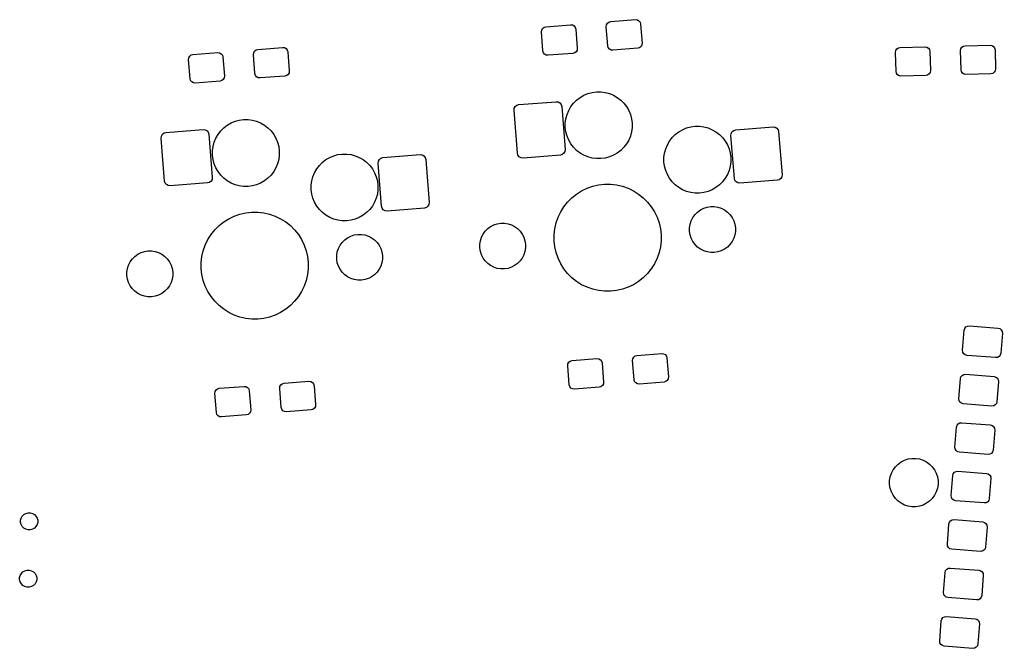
# Model space of a CAD drawing. Extents: x -173 to 103, y -39 to 59.
# Drawn here: x -173 to -121.6, y -27.1 to 5.7 of the extents above; entities that cross this region are included whole.
import ezdxf

# ---------------------------------------------------------------- set-up
doc = ezdxf.new("R2010")
doc.units = 0
doc.layers.add('BLACK', color=7, linetype='CONTINUOUS')

msp = doc.modelspace()

# ---------------------------------------------------------------- linework, layer by layer
at = {"layer": 'BLACK', "linetype": 'CONTINUOUS'}
for p, q in [((-142.11241, 5.609417), (-140.816417, 5.711413)), ((-140.816417, 5.711413), (-140.719548, 5.699948)), ((-140.719548, 5.699948), (-140.63444, 5.652286)), ((-140.63444, 5.652286), (-140.574051, 5.575682)), ((-145.731542, 5.073812), (-145.720077, 5.170682)), ((-145.720077, 5.170682), (-145.672415, 5.25579)), ((-145.672415, 5.25579), (-145.595811, 5.316179)), ((-145.595811, 5.316179), (-145.501928, 5.342657)), ((-145.501928, 5.342657), (-144.205935, 5.444653)), ((-144.205935, 5.444653), (-144.109066, 5.433188)), ((-144.109066, 5.433188), (-144.023958, 5.385526)), ((-144.023958, 5.385526), (-143.963569, 5.308922)), ((-143.963569, 5.308922), (-143.937091, 5.215039)), ((-143.937091, 5.215039), (-143.858632, 4.218122)), ((-142.342024, 5.340572), (-142.330559, 5.437442)), ((-142.263565, 4.343655), (-142.342024, 5.340572)), ((-142.330559, 5.437442), (-142.282897, 5.52255)), ((-142.282897, 5.52255), (-142.206293, 5.582939)), ((-142.206293, 5.582939), (-142.11241, 5.609417)), ((-140.574051, 5.575682), (-140.547573, 5.481799)), ((-140.547573, 5.481799), (-140.469114, 4.484882)), ((-145.653083, 4.076895), (-145.731542, 5.073812)), ((-160.725861, 4.071058), (-160.649257, 4.131447)), ((-160.649257, 4.131447), (-160.555374, 4.157925)), ((-160.555374, 4.157925), (-159.259381, 4.259921)), ((-159.259381, 4.259921), (-159.162512, 4.248456)), ((-159.162512, 4.248456), (-159.077404, 4.200794)), ((-159.077404, 4.200794), (-159.017015, 4.12419)), ((-159.017015, 4.12419), (-158.990537, 4.030307)), ((-143.870097, 4.121252), (-143.917759, 4.036144)), ((-143.858632, 4.218122), (-143.870097, 4.121252)), ((-142.237087, 4.249772), (-142.263565, 4.343655)), ((-142.176698, 4.173168), (-142.237087, 4.249772)), ((-142.09159, 4.125506), (-142.176698, 4.173168)), ((-141.994721, 4.114041), (-142.09159, 4.125506)), ((-140.698728, 4.216037), (-141.994721, 4.114041)), ((-140.604845, 4.242515), (-140.698728, 4.216037)), ((-140.528241, 4.302904), (-140.604845, 4.242515)), ((-140.480579, 4.388012), (-140.528241, 4.302904)), ((-140.469114, 4.484882), (-140.480579, 4.388012)), ((-127.207887, 4.099548), (-127.155836, 4.182045)), ((-127.155836, 4.182045), (-127.076176, 4.238342)), ((-127.076176, 4.238342), (-126.981036, 4.25987)), ((-126.981036, 4.25987), (-125.681481, 4.2939)), ((-125.681481, 4.2939), (-125.585345, 4.277381)), ((-125.585345, 4.277381), (-125.502848, 4.22533)), ((-125.502848, 4.22533), (-125.446551, 4.14567)), ((-125.446551, 4.14567), (-125.425023, 4.05053)), ((-123.825572, 4.092413), (-123.809053, 4.18855)), ((-123.809053, 4.18855), (-123.757002, 4.271047)), ((-123.757002, 4.271047), (-123.677342, 4.327344)), ((-123.677342, 4.327344), (-123.582202, 4.348872)), ((-123.582202, 4.348872), (-122.282647, 4.382902)), ((-122.282647, 4.382902), (-122.186511, 4.366383)), ((-122.186511, 4.366383), (-122.104014, 4.314332)), ((-122.104014, 4.314332), (-122.047717, 4.234672)), ((-122.047717, 4.234672), (-122.026189, 4.139532)), ((-122.026189, 4.139532), (-122.000012, 3.139875)), ((-164.174506, 3.62232), (-164.163041, 3.71919)), ((-164.096047, 2.625403), (-164.174506, 3.62232)), ((-164.163041, 3.71919), (-164.115379, 3.804298)), ((-164.115379, 3.804298), (-164.038775, 3.864687)), ((-164.038775, 3.864687), (-163.944892, 3.891165)), ((-163.944892, 3.891165), (-162.648899, 3.993161)), ((-162.648899, 3.993161), (-162.55203, 3.981696)), ((-162.55203, 3.981696), (-162.466922, 3.934034)), ((-162.466922, 3.934034), (-162.406533, 3.85743)), ((-162.406533, 3.85743), (-162.380055, 3.763547)), ((-162.380055, 3.763547), (-162.301596, 2.76663)), ((-160.784988, 3.88908), (-160.773523, 3.98595)), ((-160.706529, 2.892163), (-160.784988, 3.88908)), ((-160.773523, 3.98595), (-160.725861, 4.071058)), ((-158.990537, 4.030307), (-158.912078, 3.03339)), ((-145.626605, 3.983012), (-145.653083, 4.076895)), ((-145.566216, 3.906408), (-145.626605, 3.983012)), ((-145.481108, 3.858746), (-145.566216, 3.906408)), ((-145.384239, 3.847281), (-145.481108, 3.858746)), ((-144.088246, 3.949277), (-145.384239, 3.847281)), ((-143.994363, 3.975755), (-144.088246, 3.949277)), ((-143.917759, 4.036144), (-143.994363, 3.975755)), ((-127.224406, 4.003411), (-127.207887, 4.099548)), ((-127.198229, 3.003754), (-127.224406, 4.003411)), ((-125.425023, 4.05053), (-125.398846, 3.050873)), ((-123.799395, 3.092756), (-123.825572, 4.092413)), ((-123.777867, 2.997616), (-123.799395, 3.092756)), ((-122.000012, 3.139875), (-122.016531, 3.043738)), ((-164.069569, 2.53152), (-164.096047, 2.625403)), ((-162.360723, 2.584652), (-162.437327, 2.524263)), ((-162.313061, 2.66976), (-162.360723, 2.584652)), ((-162.301596, 2.76663), (-162.313061, 2.66976)), ((-160.680051, 2.79828), (-160.706529, 2.892163)), ((-160.619662, 2.721676), (-160.680051, 2.79828)), ((-160.534554, 2.674014), (-160.619662, 2.721676)), ((-160.437685, 2.662549), (-160.534554, 2.674014)), ((-159.141692, 2.764545), (-160.437685, 2.662549)), ((-159.047809, 2.791023), (-159.141692, 2.764545)), ((-158.971205, 2.851412), (-159.047809, 2.791023)), ((-158.923543, 2.93652), (-158.971205, 2.851412)), ((-158.912078, 3.03339), (-158.923543, 2.93652)), ((-127.176701, 2.908614), (-127.198229, 3.003754)), ((-127.120404, 2.828954), (-127.176701, 2.908614)), ((-127.037907, 2.776903), (-127.120404, 2.828954)), ((-126.941771, 2.760384), (-127.037907, 2.776903)), ((-125.642216, 2.794414), (-126.941771, 2.760384)), ((-125.547076, 2.815942), (-125.642216, 2.794414)), ((-125.467416, 2.872239), (-125.547076, 2.815942)), ((-125.415365, 2.954736), (-125.467416, 2.872239)), ((-125.398846, 3.050873), (-125.415365, 2.954736)), ((-123.72157, 2.917956), (-123.777867, 2.997616)), ((-123.639073, 2.865905), (-123.72157, 2.917956)), ((-123.542937, 2.849386), (-123.639073, 2.865905)), ((-122.243382, 2.883416), (-123.542937, 2.849386)), ((-122.148242, 2.904944), (-122.243382, 2.883416)), ((-122.068582, 2.961241), (-122.148242, 2.904944)), ((-122.016531, 3.043738), (-122.068582, 2.961241)), ((-164.00918, 2.454916), (-164.069569, 2.53152)), ((-163.924072, 2.407254), (-164.00918, 2.454916)), ((-163.827203, 2.395789), (-163.924072, 2.407254)), ((-162.53121, 2.497785), (-163.827203, 2.395789)), ((-162.437327, 2.524263), (-162.53121, 2.497785)), ((-143.893271, 1.509248), (-143.711664, 1.6486)), ((-143.711664, 1.6486), (-143.513421, 1.763055)), ((-143.513421, 1.763055), (-143.301935, 1.850656)), ((-143.301935, 1.850656), (-143.080824, 1.909902)), ((-143.080824, 1.909902), (-142.853871, 1.939781)), ((-142.853871, 1.939781), (-142.624961, 1.939781)), ((-142.624961, 1.939781), (-142.398008, 1.909902)), ((-142.398008, 1.909902), (-142.176897, 1.850656)), ((-142.176897, 1.850656), (-141.965411, 1.763055)), ((-141.965411, 1.763055), (-141.767168, 1.6486)), ((-141.767168, 1.6486), (-141.585561, 1.509248)), ((-147.164528, 0.977014), (-147.152066, 1.082306)), ((-147.152066, 1.082306), (-147.100258, 1.174814)), ((-147.100258, 1.174814), (-147.016994, 1.240456)), ((-147.016994, 1.240456), (-146.914946, 1.269235)), ((-146.914946, 1.269235), (-144.964456, 1.422743)), ((-144.964456, 1.422743), (-144.859164, 1.41028)), ((-144.859164, 1.41028), (-144.766656, 1.358473)), ((-144.766656, 1.358473), (-144.701015, 1.275208)), ((-144.701015, 1.275208), (-144.672236, 1.173161)), ((-144.672236, 1.173161), (-144.49519, -1.076404)), ((-144.308943, 0.967533), (-144.194488, 1.165776)), ((-144.194488, 1.165776), (-144.055136, 1.347383)), ((-144.055136, 1.347383), (-143.893271, 1.509248)), ((-141.585561, 1.509248), (-141.423696, 1.347383)), ((-141.423696, 1.347383), (-141.284344, 1.165776)), ((-141.284344, 1.165776), (-141.169889, 0.967533)), ((-146.987482, -1.272551), (-147.164528, 0.977014)), ((-144.485669, 0.307983), (-144.45579, 0.534936)), ((-144.45579, 0.534936), (-144.396544, 0.756047)), ((-144.396544, 0.756047), (-144.308943, 0.967533)), ((-141.169889, 0.967533), (-141.082288, 0.756047)), ((-141.082288, 0.756047), (-141.023042, 0.534936)), ((-141.023042, 0.534936), (-140.993163, 0.307983)), ((-162.498106, -0.104111), (-162.336241, 0.057754)), ((-162.336241, 0.057754), (-162.154634, 0.197106)), ((-162.154634, 0.197106), (-161.956391, 0.311561)), ((-161.956391, 0.311561), (-161.744905, 0.399162)), ((-161.744905, 0.399162), (-161.523794, 0.458408)), ((-161.523794, 0.458408), (-161.296841, 0.488287)), ((-161.296841, 0.488287), (-161.067931, 0.488287)), ((-161.067931, 0.488287), (-160.840978, 0.458408)), ((-160.840978, 0.458408), (-160.619867, 0.399162)), ((-160.619867, 0.399162), (-160.408381, 0.311561)), ((-160.408381, 0.311561), (-160.210138, 0.197106)), ((-160.210138, 0.197106), (-160.028531, 0.057754)), ((-160.028531, 0.057754), (-159.866666, -0.104111)), ((-144.485669, 0.079073), (-144.485669, 0.307983)), ((-144.45579, -0.14788), (-144.485669, 0.079073)), ((-140.993163, 0.079073), (-141.023042, -0.14788)), ((-140.993163, 0.307983), (-140.993163, 0.079073)), ((-138.356224, -0.037867), (-138.144738, 0.049734)), ((-138.144738, 0.049734), (-137.923627, 0.10898)), ((-137.923627, 0.10898), (-137.696674, 0.138859)), ((-137.696674, 0.138859), (-137.467764, 0.138859)), ((-137.467764, 0.138859), (-137.240811, 0.10898)), ((-137.240811, 0.10898), (-137.0197, 0.049734)), ((-137.0197, 0.049734), (-136.808214, -0.037867)), ((-135.576862, -0.045241), (-133.626372, 0.108267)), ((-133.626372, 0.108267), (-133.52108, 0.095804)), ((-133.52108, 0.095804), (-133.428572, 0.043997)), ((-133.428572, 0.043997), (-133.362931, -0.039268)), ((-165.607498, -0.47448), (-165.595036, -0.369188)), ((-165.430452, -2.724045), (-165.607498, -0.47448)), ((-165.595036, -0.369188), (-165.543228, -0.27668)), ((-165.543228, -0.27668), (-165.459964, -0.211038)), ((-165.459964, -0.211038), (-165.357916, -0.182259)), ((-165.357916, -0.182259), (-163.407426, -0.028751)), ((-163.407426, -0.028751), (-163.302134, -0.041214)), ((-163.302134, -0.041214), (-163.209626, -0.093021)), ((-163.209626, -0.093021), (-163.143985, -0.176286)), ((-163.143985, -0.176286), (-163.115206, -0.278333)), ((-163.115206, -0.278333), (-162.93816, -2.527898)), ((-162.839514, -0.695447), (-162.751913, -0.483961)), ((-162.751913, -0.483961), (-162.637458, -0.285718)), ((-162.637458, -0.285718), (-162.498106, -0.104111)), ((-159.866666, -0.104111), (-159.727314, -0.285718)), ((-159.727314, -0.285718), (-159.612859, -0.483961)), ((-159.612859, -0.483961), (-159.525258, -0.695447)), ((-144.396544, -0.368991), (-144.45579, -0.14788)), ((-144.308943, -0.580477), (-144.396544, -0.368991)), ((-141.082288, -0.368991), (-141.169889, -0.580477)), ((-141.023042, -0.14788), (-141.082288, -0.368991)), ((-139.037291, -0.635146), (-138.897939, -0.453539)), ((-138.897939, -0.453539), (-138.736074, -0.291674)), ((-138.736074, -0.291674), (-138.554467, -0.152322)), ((-138.554467, -0.152322), (-138.356224, -0.037867)), ((-136.808214, -0.037867), (-136.609971, -0.152322)), ((-136.609971, -0.152322), (-136.428364, -0.291674)), ((-136.428364, -0.291674), (-136.266499, -0.453539)), ((-136.266499, -0.453539), (-136.127147, -0.635146)), ((-135.826444, -0.337462), (-135.813982, -0.23217)), ((-135.649398, -2.587027), (-135.826444, -0.337462)), ((-135.813982, -0.23217), (-135.762174, -0.139662)), ((-135.762174, -0.139662), (-135.67891, -0.07402)), ((-135.67891, -0.07402), (-135.576862, -0.045241)), ((-133.362931, -0.039268), (-133.334152, -0.141315)), ((-133.334152, -0.141315), (-133.157106, -2.39088)), ((-162.928639, -1.143511), (-162.89876, -0.916558)), ((-162.89876, -0.916558), (-162.839514, -0.695447)), ((-159.525258, -0.695447), (-159.466012, -0.916558)), ((-159.466012, -0.916558), (-159.436133, -1.143511)), ((-144.194488, -0.77872), (-144.308943, -0.580477)), ((-144.055136, -0.960327), (-144.194488, -0.77872)), ((-143.893271, -1.122192), (-144.055136, -0.960327)), ((-141.423696, -0.960327), (-141.585561, -1.122192)), ((-141.284344, -0.77872), (-141.423696, -0.960327)), ((-141.169889, -0.580477), (-141.284344, -0.77872)), ((-139.239347, -1.044875), (-139.151746, -0.833389)), ((-139.151746, -0.833389), (-139.037291, -0.635146)), ((-136.127147, -0.635146), (-136.012692, -0.833389)), ((-136.012692, -0.833389), (-135.925091, -1.044875)), ((-162.928639, -1.372421), (-162.928639, -1.143511)), ((-162.89876, -1.599374), (-162.928639, -1.372421)), ((-159.436133, -1.372421), (-159.466012, -1.599374)), ((-159.436133, -1.143511), (-159.436133, -1.372421)), ((-156.997437, -1.603816), (-156.799194, -1.489361)), ((-156.799194, -1.489361), (-156.587708, -1.40176)), ((-156.587708, -1.40176), (-156.366597, -1.342514)), ((-156.366597, -1.342514), (-156.139644, -1.312635)), ((-156.139644, -1.312635), (-155.910734, -1.312635)), ((-155.910734, -1.312635), (-155.683781, -1.342514)), ((-155.683781, -1.342514), (-155.46267, -1.40176)), ((-155.46267, -1.40176), (-155.251184, -1.489361)), ((-155.251184, -1.489361), (-155.052941, -1.603816)), ((-154.205144, -1.591156), (-154.12188, -1.525514)), ((-154.12188, -1.525514), (-154.019832, -1.496735)), ((-154.019832, -1.496735), (-152.069342, -1.343227)), ((-152.069342, -1.343227), (-151.96405, -1.35569)), ((-151.96405, -1.35569), (-151.871542, -1.407497)), ((-151.871542, -1.407497), (-151.805901, -1.490762)), ((-151.805901, -1.490762), (-151.777122, -1.592809)), ((-146.958703, -1.374598), (-146.987482, -1.272551)), ((-146.893062, -1.457863), (-146.958703, -1.374598)), ((-146.800554, -1.50967), (-146.893062, -1.457863)), ((-146.695262, -1.522133), (-146.800554, -1.50967)), ((-144.744772, -1.368625), (-146.695262, -1.522133)), ((-144.642724, -1.339846), (-144.744772, -1.368625)), ((-144.55946, -1.274204), (-144.642724, -1.339846)), ((-144.507652, -1.181696), (-144.55946, -1.274204)), ((-144.49519, -1.076404), (-144.507652, -1.181696)), ((-143.711664, -1.261544), (-143.893271, -1.122192)), ((-143.513421, -1.375999), (-143.711664, -1.261544)), ((-143.301935, -1.4636), (-143.513421, -1.375999)), ((-143.080824, -1.522846), (-143.301935, -1.4636)), ((-142.853871, -1.552725), (-143.080824, -1.522846)), ((-142.398008, -1.522846), (-142.624961, -1.552725)), ((-142.176897, -1.4636), (-142.398008, -1.522846)), ((-141.965411, -1.375999), (-142.176897, -1.4636)), ((-141.767168, -1.261544), (-141.965411, -1.375999)), ((-141.585561, -1.122192), (-141.767168, -1.261544)), ((-139.328472, -1.492939), (-139.298593, -1.265986)), ((-139.328472, -1.721849), (-139.328472, -1.492939)), ((-139.298593, -1.265986), (-139.239347, -1.044875)), ((-135.925091, -1.044875), (-135.865845, -1.265986)), ((-135.865845, -1.265986), (-135.835966, -1.492939)), ((-135.835966, -1.492939), (-135.835966, -1.721849)), ((-162.839514, -1.820485), (-162.89876, -1.599374)), ((-162.751913, -2.031971), (-162.839514, -1.820485)), ((-162.637458, -2.230214), (-162.751913, -2.031971)), ((-159.612859, -2.031971), (-159.727314, -2.230214)), ((-159.525258, -1.820485), (-159.612859, -2.031971)), ((-159.466012, -1.599374), (-159.525258, -1.820485)), ((-157.480261, -2.08664), (-157.340909, -1.905033)), ((-157.340909, -1.905033), (-157.179044, -1.743168)), ((-157.179044, -1.743168), (-156.997437, -1.603816)), ((-155.052941, -1.603816), (-154.871334, -1.743168)), ((-154.871334, -1.743168), (-154.709469, -1.905033)), ((-154.709469, -1.905033), (-154.570117, -2.08664)), ((-154.269414, -1.788956), (-154.256952, -1.683664)), ((-154.092368, -4.038521), (-154.269414, -1.788956)), ((-154.256952, -1.683664), (-154.205144, -1.591156)), ((-151.777122, -1.592809), (-151.600076, -3.842374)), ((-142.624961, -1.552725), (-142.853871, -1.552725)), ((-139.298593, -1.948802), (-139.328472, -1.721849)), ((-139.239347, -2.169913), (-139.298593, -1.948802)), ((-135.865845, -1.948802), (-135.925091, -2.169913)), ((-135.835966, -1.721849), (-135.865845, -1.948802)), ((-162.93816, -2.527898), (-162.950622, -2.63319)), ((-162.498106, -2.411821), (-162.637458, -2.230214)), ((-162.336241, -2.573686), (-162.498106, -2.411821)), ((-159.866666, -2.411821), (-160.028531, -2.573686)), ((-159.727314, -2.230214), (-159.866666, -2.411821)), ((-157.741563, -2.71748), (-157.682317, -2.496369)), ((-157.682317, -2.496369), (-157.594716, -2.284883)), ((-157.594716, -2.284883), (-157.480261, -2.08664)), ((-154.570117, -2.08664), (-154.455662, -2.284883)), ((-154.455662, -2.284883), (-154.368061, -2.496369)), ((-154.368061, -2.496369), (-154.308815, -2.71748)), ((-139.151746, -2.381399), (-139.239347, -2.169913)), ((-139.037291, -2.579642), (-139.151746, -2.381399)), ((-136.012692, -2.381399), (-136.127147, -2.579642)), ((-135.925091, -2.169913), (-136.012692, -2.381399)), ((-133.169568, -2.496172), (-133.221376, -2.58868)), ((-133.157106, -2.39088), (-133.169568, -2.496172)), ((-165.401673, -2.826092), (-165.430452, -2.724045)), ((-165.336032, -2.909357), (-165.401673, -2.826092)), ((-165.243524, -2.961164), (-165.336032, -2.909357)), ((-165.138232, -2.973627), (-165.243524, -2.961164)), ((-163.187742, -2.820119), (-165.138232, -2.973627)), ((-163.085694, -2.79134), (-163.187742, -2.820119)), ((-163.00243, -2.725698), (-163.085694, -2.79134)), ((-162.950622, -2.63319), (-163.00243, -2.725698)), ((-162.154634, -2.713038), (-162.336241, -2.573686)), ((-161.956391, -2.827493), (-162.154634, -2.713038)), ((-161.744905, -2.915094), (-161.956391, -2.827493)), ((-161.523794, -2.97434), (-161.744905, -2.915094)), ((-161.296841, -3.004219), (-161.523794, -2.97434)), ((-161.067931, -3.004219), (-161.296841, -3.004219)), ((-160.840978, -2.97434), (-161.067931, -3.004219)), ((-160.619867, -2.915094), (-160.840978, -2.97434)), ((-160.408381, -2.827493), (-160.619867, -2.915094)), ((-160.210138, -2.713038), (-160.408381, -2.827493)), ((-160.028531, -2.573686), (-160.210138, -2.713038)), ((-157.771442, -2.944433), (-157.741563, -2.71748)), ((-157.771442, -3.173343), (-157.771442, -2.944433)), ((-154.308815, -2.71748), (-154.278936, -2.944433)), ((-154.278936, -2.944433), (-154.278936, -3.173343)), ((-143.348021, -3.101421), (-143.051646, -2.997715)), ((-143.051646, -2.997715), (-142.745524, -2.927845)), ((-142.745524, -2.927845), (-142.433504, -2.892689)), ((-142.433504, -2.892689), (-142.11951, -2.892689)), ((-142.11951, -2.892689), (-141.80749, -2.927845)), ((-141.80749, -2.927845), (-141.501368, -2.997715)), ((-141.501368, -2.997715), (-141.204993, -3.101421)), ((-138.897939, -2.761249), (-139.037291, -2.579642)), ((-138.736074, -2.923114), (-138.897939, -2.761249)), ((-138.554467, -3.062466), (-138.736074, -2.923114)), ((-138.356224, -3.176921), (-138.554467, -3.062466)), ((-136.609971, -3.062466), (-136.808214, -3.176921)), ((-136.428364, -2.923114), (-136.609971, -3.062466)), ((-136.266499, -2.761249), (-136.428364, -2.923114)), ((-136.127147, -2.579642), (-136.266499, -2.761249)), ((-135.620619, -2.689074), (-135.649398, -2.587027)), ((-135.554978, -2.772339), (-135.620619, -2.689074)), ((-135.46247, -2.824146), (-135.554978, -2.772339)), ((-135.357178, -2.836609), (-135.46247, -2.824146)), ((-133.406688, -2.683101), (-135.357178, -2.836609)), ((-133.30464, -2.654322), (-133.406688, -2.683101)), ((-133.221376, -2.58868), (-133.30464, -2.654322)), ((-157.741563, -3.400296), (-157.771442, -3.173343)), ((-157.682317, -3.621407), (-157.741563, -3.400296)), ((-154.308815, -3.400296), (-154.368061, -3.621407)), ((-154.278936, -3.173343), (-154.308815, -3.400296)), ((-144.142277, -3.600486), (-143.896787, -3.404714)), ((-143.896787, -3.404714), (-143.63092, -3.237658)), ((-143.63092, -3.237658), (-143.348021, -3.101421)), ((-141.204993, -3.101421), (-140.922094, -3.237658)), ((-140.922094, -3.237658), (-140.656227, -3.404714)), ((-140.656227, -3.404714), (-140.410737, -3.600486)), ((-138.144738, -3.264522), (-138.356224, -3.176921)), ((-137.923627, -3.323768), (-138.144738, -3.264522)), ((-137.696674, -3.353647), (-137.923627, -3.323768)), ((-137.467764, -3.353647), (-137.696674, -3.353647)), ((-137.240811, -3.323768), (-137.467764, -3.353647)), ((-137.0197, -3.264522), (-137.240811, -3.323768)), ((-136.808214, -3.176921), (-137.0197, -3.264522)), ((-157.594716, -3.832893), (-157.682317, -3.621407)), ((-157.480261, -4.031136), (-157.594716, -3.832893)), ((-157.340909, -4.212743), (-157.480261, -4.031136)), ((-154.570117, -4.031136), (-154.709469, -4.212743)), ((-154.455662, -3.832893), (-154.570117, -4.031136)), ((-154.368061, -3.621407), (-154.455662, -3.832893)), ((-154.063589, -4.140568), (-154.092368, -4.038521)), ((-151.74761, -4.105816), (-151.849658, -4.134595)), ((-151.664346, -4.040174), (-151.74761, -4.105816)), ((-151.612538, -3.947666), (-151.664346, -4.040174)), ((-151.600076, -3.842374), (-151.612538, -3.947666)), ((-144.727133, -4.333871), (-144.560077, -4.068004)), ((-144.560077, -4.068004), (-144.364305, -3.822514)), ((-144.364305, -3.822514), (-144.142277, -3.600486)), ((-140.410737, -3.600486), (-140.188709, -3.822514)), ((-140.188709, -3.822514), (-139.992937, -4.068004)), ((-139.992937, -4.068004), (-139.825881, -4.333871)), ((-137.252682, -4.148104), (-137.073596, -4.089915)), ((-137.073596, -4.089915), (-136.887613, -4.060458)), ((-136.887613, -4.060458), (-136.699311, -4.060458)), ((-136.699311, -4.060458), (-136.513328, -4.089915)), ((-136.513328, -4.089915), (-136.334242, -4.148104)), ((-162.07389, -4.689152), (-161.790991, -4.552915)), ((-161.790991, -4.552915), (-161.494616, -4.449209)), ((-161.494616, -4.449209), (-161.188494, -4.379339)), ((-161.188494, -4.379339), (-160.876474, -4.344183)), ((-160.876474, -4.344183), (-160.56248, -4.344183)), ((-160.56248, -4.344183), (-160.25046, -4.379339)), ((-160.25046, -4.379339), (-159.944338, -4.449209)), ((-159.944338, -4.449209), (-159.647963, -4.552915)), ((-159.647963, -4.552915), (-159.365064, -4.689152)), ((-157.179044, -4.374608), (-157.340909, -4.212743)), ((-156.997437, -4.51396), (-157.179044, -4.374608)), ((-156.799194, -4.628415), (-156.997437, -4.51396)), ((-155.052941, -4.51396), (-155.251184, -4.628415)), ((-154.871334, -4.374608), (-155.052941, -4.51396)), ((-154.709469, -4.212743), (-154.871334, -4.374608)), ((-153.997948, -4.223833), (-154.063589, -4.140568)), ((-153.90544, -4.27564), (-153.997948, -4.223833)), ((-153.800148, -4.288103), (-153.90544, -4.27564)), ((-151.849658, -4.134595), (-153.800148, -4.288103)), ((-144.967076, -4.913145), (-144.86337, -4.61677)), ((-144.86337, -4.61677), (-144.727133, -4.333871)), ((-139.825881, -4.333871), (-139.689644, -4.61677)), ((-139.689644, -4.61677), (-139.585938, -4.913145)), ((-137.81663, -4.629761), (-137.705949, -4.477421)), ((-137.705949, -4.477421), (-137.5728, -4.344272)), ((-137.5728, -4.344272), (-137.42046, -4.233591)), ((-137.42046, -4.233591), (-137.252682, -4.148104)), ((-136.334242, -4.148104), (-136.166464, -4.233591)), ((-136.166464, -4.233591), (-136.014124, -4.344272)), ((-136.014124, -4.344272), (-135.880975, -4.477421)), ((-135.880975, -4.477421), (-135.770294, -4.629761)), ((-162.807275, -5.274008), (-162.585247, -5.05198)), ((-162.585247, -5.05198), (-162.339757, -4.856208)), ((-162.339757, -4.856208), (-162.07389, -4.689152)), ((-159.365064, -4.689152), (-159.099197, -4.856208)), ((-159.099197, -4.856208), (-158.853707, -5.05198)), ((-158.853707, -5.05198), (-158.631679, -5.274008)), ((-156.587708, -4.716016), (-156.799194, -4.628415)), ((-156.366597, -4.775262), (-156.587708, -4.716016)), ((-156.139644, -4.805141), (-156.366597, -4.775262)), ((-155.910734, -4.805141), (-156.139644, -4.805141)), ((-155.683781, -4.775262), (-155.910734, -4.805141)), ((-155.46267, -4.716016), (-155.683781, -4.775262)), ((-155.251184, -4.628415), (-155.46267, -4.716016)), ((-148.53889, -5.207322), (-148.38655, -5.096641)), ((-148.38655, -5.096641), (-148.218772, -5.011154)), ((-148.218772, -5.011154), (-148.039686, -4.952965)), ((-148.039686, -4.952965), (-147.853703, -4.923508)), ((-147.853703, -4.923508), (-147.665401, -4.923508)), ((-147.665401, -4.923508), (-147.479418, -4.952965)), ((-147.479418, -4.952965), (-147.300332, -5.011154)), ((-147.300332, -5.011154), (-147.132554, -5.096641)), ((-147.132554, -5.096641), (-146.980214, -5.207322)), ((-145.036946, -5.219267), (-144.967076, -4.913145)), ((-139.585938, -4.913145), (-139.516068, -5.219267)), ((-137.989763, -5.162608), (-137.960306, -4.976625)), ((-137.960306, -4.976625), (-137.902117, -4.797539)), ((-137.902117, -4.797539), (-137.81663, -4.629761)), ((-135.770294, -4.629761), (-135.684807, -4.797539)), ((-135.684807, -4.797539), (-135.626618, -4.976625)), ((-135.626618, -4.976625), (-135.597161, -5.162608)), ((-163.170103, -5.785365), (-163.003047, -5.519498)), ((-163.003047, -5.519498), (-162.807275, -5.274008)), ((-158.631679, -5.274008), (-158.435907, -5.519498)), ((-158.435907, -5.519498), (-158.268851, -5.785365)), ((-155.86343, -5.685085), (-155.695652, -5.599598)), ((-155.695652, -5.599598), (-155.516566, -5.541409)), ((-155.516566, -5.541409), (-155.330583, -5.511952)), ((-155.330583, -5.511952), (-155.142281, -5.511952)), ((-155.142281, -5.511952), (-154.956298, -5.541409)), ((-154.956298, -5.541409), (-154.777212, -5.599598)), ((-154.777212, -5.599598), (-154.609434, -5.685085)), ((-148.868207, -5.660589), (-148.78272, -5.492811)), ((-148.78272, -5.492811), (-148.672039, -5.340471)), ((-148.672039, -5.340471), (-148.53889, -5.207322)), ((-146.980214, -5.207322), (-146.847065, -5.340471)), ((-146.847065, -5.340471), (-146.736384, -5.492811)), ((-146.736384, -5.492811), (-146.650897, -5.660589)), ((-145.072102, -5.531287), (-145.036946, -5.219267)), ((-145.072102, -5.845281), (-145.072102, -5.531287)), ((-139.516068, -5.219267), (-139.480912, -5.531287)), ((-139.480912, -5.531287), (-139.480912, -5.845281)), ((-137.989763, -5.35091), (-137.989763, -5.162608)), ((-137.960306, -5.536893), (-137.989763, -5.35091)), ((-137.902117, -5.715979), (-137.960306, -5.536893)), ((-135.626618, -5.536893), (-135.684807, -5.715979)), ((-135.597161, -5.35091), (-135.626618, -5.536893)), ((-135.597161, -5.162608), (-135.597161, -5.35091)), ((-163.410046, -6.364639), (-163.30634, -6.068264)), ((-163.30634, -6.068264), (-163.170103, -5.785365)), ((-158.268851, -5.785365), (-158.132614, -6.068264)), ((-158.132614, -6.068264), (-158.028908, -6.364639)), ((-156.345087, -6.249033), (-156.2596, -6.081255)), ((-156.2596, -6.081255), (-156.148919, -5.928915)), ((-156.148919, -5.928915), (-156.01577, -5.795766)), ((-156.01577, -5.795766), (-155.86343, -5.685085)), ((-154.609434, -5.685085), (-154.457094, -5.795766)), ((-154.457094, -5.795766), (-154.323945, -5.928915)), ((-154.323945, -5.928915), (-154.213264, -6.081255)), ((-154.213264, -6.081255), (-154.127777, -6.249033)), ((-148.955853, -6.025658), (-148.926396, -5.839675)), ((-148.955853, -6.21396), (-148.955853, -6.025658)), ((-148.926396, -5.839675), (-148.868207, -5.660589)), ((-146.650897, -5.660589), (-146.592708, -5.839675)), ((-146.592708, -5.839675), (-146.563251, -6.025658)), ((-146.563251, -6.025658), (-146.563251, -6.21396)), ((-145.036946, -6.157301), (-145.072102, -5.845281)), ((-144.967076, -6.463423), (-145.036946, -6.157301)), ((-139.516068, -6.157301), (-139.585938, -6.463423)), ((-139.480912, -5.845281), (-139.516068, -6.157301)), ((-137.81663, -5.883757), (-137.902117, -5.715979)), ((-137.705949, -6.036097), (-137.81663, -5.883757)), ((-137.5728, -6.169246), (-137.705949, -6.036097)), ((-135.880975, -6.036097), (-136.014124, -6.169246)), ((-135.770294, -5.883757), (-135.880975, -6.036097)), ((-135.684807, -5.715979), (-135.770294, -5.883757)), ((-167.115009, -6.791965), (-166.98186, -6.658816)), ((-166.98186, -6.658816), (-166.82952, -6.548135)), ((-166.82952, -6.548135), (-166.661742, -6.462648)), ((-166.661742, -6.462648), (-166.482656, -6.404459)), ((-166.482656, -6.404459), (-166.296673, -6.375002)), ((-166.296673, -6.375002), (-166.108371, -6.375002)), ((-166.108371, -6.375002), (-165.922388, -6.404459)), ((-165.922388, -6.404459), (-165.743302, -6.462648)), ((-165.743302, -6.462648), (-165.575524, -6.548135)), ((-165.575524, -6.548135), (-165.423184, -6.658816)), ((-165.423184, -6.658816), (-165.290035, -6.791965)), ((-163.515072, -6.982781), (-163.479916, -6.670761)), ((-163.479916, -6.670761), (-163.410046, -6.364639)), ((-158.028908, -6.364639), (-157.959038, -6.670761)), ((-157.959038, -6.670761), (-157.923882, -6.982781)), ((-156.432733, -6.614102), (-156.403276, -6.428119)), ((-156.432733, -6.802404), (-156.432733, -6.614102)), ((-156.403276, -6.428119), (-156.345087, -6.249033)), ((-154.127777, -6.249033), (-154.069588, -6.428119)), ((-154.069588, -6.428119), (-154.040131, -6.614102)), ((-154.040131, -6.614102), (-154.040131, -6.802404)), ((-148.926396, -6.399943), (-148.955853, -6.21396)), ((-148.868207, -6.579029), (-148.926396, -6.399943)), ((-148.78272, -6.746807), (-148.868207, -6.579029)), ((-146.650897, -6.579029), (-146.736384, -6.746807)), ((-146.592708, -6.399943), (-146.650897, -6.579029)), ((-146.563251, -6.21396), (-146.592708, -6.399943)), ((-144.86337, -6.759798), (-144.967076, -6.463423)), ((-139.585938, -6.463423), (-139.689644, -6.759798)), ((-137.42046, -6.279927), (-137.5728, -6.169246)), ((-137.252682, -6.365414), (-137.42046, -6.279927)), ((-137.073596, -6.423603), (-137.252682, -6.365414)), ((-136.887613, -6.45306), (-137.073596, -6.423603)), ((-136.699311, -6.45306), (-136.887613, -6.45306)), ((-136.513328, -6.423603), (-136.699311, -6.45306)), ((-136.334242, -6.365414), (-136.513328, -6.423603)), ((-136.166464, -6.279927), (-136.334242, -6.365414)), ((-136.014124, -6.169246), (-136.166464, -6.279927)), ((-167.369366, -7.291169), (-167.311177, -7.112083)), ((-167.311177, -7.112083), (-167.22569, -6.944305)), ((-167.22569, -6.944305), (-167.115009, -6.791965)), ((-165.290035, -6.791965), (-165.179354, -6.944305)), ((-165.179354, -6.944305), (-165.093867, -7.112083)), ((-165.093867, -7.112083), (-165.035678, -7.291169)), ((-163.515072, -7.296775), (-163.515072, -6.982781)), ((-157.923882, -6.982781), (-157.923882, -7.296775)), ((-156.403276, -6.988387), (-156.432733, -6.802404)), ((-156.345087, -7.167473), (-156.403276, -6.988387)), ((-156.2596, -7.335251), (-156.345087, -7.167473)), ((-154.127777, -7.167473), (-154.213264, -7.335251)), ((-154.069588, -6.988387), (-154.127777, -7.167473)), ((-154.040131, -6.802404), (-154.069588, -6.988387)), ((-148.672039, -6.899147), (-148.78272, -6.746807)), ((-148.53889, -7.032296), (-148.672039, -6.899147)), ((-148.38655, -7.142977), (-148.53889, -7.032296)), ((-148.218772, -7.228464), (-148.38655, -7.142977)), ((-147.132554, -7.142977), (-147.300332, -7.228464)), ((-146.980214, -7.032296), (-147.132554, -7.142977)), ((-146.847065, -6.899147), (-146.980214, -7.032296)), ((-146.736384, -6.746807), (-146.847065, -6.899147)), ((-144.727133, -7.042697), (-144.86337, -6.759798)), ((-144.560077, -7.308564), (-144.727133, -7.042697)), ((-139.825881, -7.042697), (-139.992937, -7.308564)), ((-139.689644, -6.759798), (-139.825881, -7.042697)), ((-167.398823, -7.477152), (-167.369366, -7.291169)), ((-167.398823, -7.665454), (-167.398823, -7.477152)), ((-167.369366, -7.851437), (-167.398823, -7.665454)), ((-165.035678, -7.291169), (-165.006221, -7.477152)), ((-165.006221, -7.665454), (-165.035678, -7.851437)), ((-165.006221, -7.477152), (-165.006221, -7.665454)), ((-163.479916, -7.608795), (-163.515072, -7.296775)), ((-163.410046, -7.914917), (-163.479916, -7.608795)), ((-157.959038, -7.608795), (-158.028908, -7.914917)), ((-157.923882, -7.296775), (-157.959038, -7.608795)), ((-156.148919, -7.487591), (-156.2596, -7.335251)), ((-156.01577, -7.62074), (-156.148919, -7.487591)), ((-155.86343, -7.731421), (-156.01577, -7.62074)), ((-154.457094, -7.62074), (-154.609434, -7.731421)), ((-154.323945, -7.487591), (-154.457094, -7.62074)), ((-154.213264, -7.335251), (-154.323945, -7.487591)), ((-148.039686, -7.286653), (-148.218772, -7.228464)), ((-147.853703, -7.31611), (-148.039686, -7.286653)), ((-147.665401, -7.31611), (-147.853703, -7.31611)), ((-147.479418, -7.286653), (-147.665401, -7.31611)), ((-147.300332, -7.228464), (-147.479418, -7.286653)), ((-144.364305, -7.554054), (-144.560077, -7.308564)), ((-144.142277, -7.776082), (-144.364305, -7.554054)), ((-140.188709, -7.554054), (-140.410737, -7.776082)), ((-139.992937, -7.308564), (-140.188709, -7.554054)), ((-167.311177, -8.030523), (-167.369366, -7.851437)), ((-167.22569, -8.198301), (-167.311177, -8.030523)), ((-167.115009, -8.350641), (-167.22569, -8.198301)), ((-165.179354, -8.198301), (-165.290035, -8.350641)), ((-165.093867, -8.030523), (-165.179354, -8.198301)), ((-165.035678, -7.851437), (-165.093867, -8.030523)), ((-163.30634, -8.211292), (-163.410046, -7.914917)), ((-163.170103, -8.494191), (-163.30634, -8.211292)), ((-158.132614, -8.211292), (-158.268851, -8.494191)), ((-158.028908, -7.914917), (-158.132614, -8.211292)), ((-155.695652, -7.816908), (-155.86343, -7.731421)), ((-155.516566, -7.875097), (-155.695652, -7.816908)), ((-155.330583, -7.904554), (-155.516566, -7.875097)), ((-155.142281, -7.904554), (-155.330583, -7.904554)), ((-154.956298, -7.875097), (-155.142281, -7.904554)), ((-154.777212, -7.816908), (-154.956298, -7.875097)), ((-154.609434, -7.731421), (-154.777212, -7.816908)), ((-143.896787, -7.971854), (-144.142277, -7.776082)), ((-143.63092, -8.13891), (-143.896787, -7.971854)), ((-143.348021, -8.275147), (-143.63092, -8.13891)), ((-140.922094, -8.13891), (-141.204993, -8.275147)), ((-140.656227, -7.971854), (-140.922094, -8.13891)), ((-140.410737, -7.776082), (-140.656227, -7.971854)), ((-166.98186, -8.48379), (-167.115009, -8.350641)), ((-166.82952, -8.594471), (-166.98186, -8.48379)), ((-166.661742, -8.679958), (-166.82952, -8.594471)), ((-166.482656, -8.738147), (-166.661742, -8.679958)), ((-165.743302, -8.679958), (-165.922388, -8.738147)), ((-165.575524, -8.594471), (-165.743302, -8.679958)), ((-165.423184, -8.48379), (-165.575524, -8.594471)), ((-165.290035, -8.350641), (-165.423184, -8.48379)), ((-163.003047, -8.760058), (-163.170103, -8.494191)), ((-158.268851, -8.494191), (-158.435907, -8.760058)), ((-143.051646, -8.378853), (-143.348021, -8.275147)), ((-142.745524, -8.448723), (-143.051646, -8.378853)), ((-142.433504, -8.483879), (-142.745524, -8.448723)), ((-142.11951, -8.483879), (-142.433504, -8.483879)), ((-141.80749, -8.448723), (-142.11951, -8.483879)), ((-141.501368, -8.378853), (-141.80749, -8.448723)), ((-141.204993, -8.275147), (-141.501368, -8.378853)), ((-166.296673, -8.767604), (-166.482656, -8.738147)), ((-166.108371, -8.767604), (-166.296673, -8.767604)), ((-165.922388, -8.738147), (-166.108371, -8.767604)), ((-162.807275, -9.005548), (-163.003047, -8.760058)), ((-162.585247, -9.227576), (-162.807275, -9.005548)), ((-162.339757, -9.423348), (-162.585247, -9.227576)), ((-158.853707, -9.227576), (-159.099197, -9.423348)), ((-158.631679, -9.005548), (-158.853707, -9.227576)), ((-158.435907, -8.760058), (-158.631679, -9.005548)), ((-162.07389, -9.590404), (-162.339757, -9.423348)), ((-161.790991, -9.726641), (-162.07389, -9.590404)), ((-161.494616, -9.830347), (-161.790991, -9.726641)), ((-159.647963, -9.726641), (-159.944338, -9.830347)), ((-159.365064, -9.590404), (-159.647963, -9.726641)), ((-159.099197, -9.423348), (-159.365064, -9.590404)), ((-161.188494, -9.900217), (-161.494616, -9.830347)), ((-160.876474, -9.935373), (-161.188494, -9.900217)), ((-160.56248, -9.935373), (-160.876474, -9.935373)), ((-160.25046, -9.900217), (-160.56248, -9.935373)), ((-159.944338, -9.830347), (-160.25046, -9.900217)), ((-123.718617, -11.56314), (-123.636235, -10.516376)), ((-123.636235, -10.516376), (-123.609758, -10.422493)), ((-123.609758, -10.422493), (-123.549368, -10.345889)), ((-123.549368, -10.345889), (-123.46426, -10.298227)), ((-123.46426, -10.298227), (-123.367391, -10.286762)), ((-123.367391, -10.286762), (-121.872015, -10.40445)), ((-121.872015, -10.40445), (-121.778132, -10.430928)), ((-121.778132, -10.430928), (-121.701528, -10.491317)), ((-121.642401, -10.673294), (-121.724783, -11.720058)), ((-121.701528, -10.491317), (-121.653866, -10.576425)), ((-121.653866, -10.576425), (-121.642401, -10.673294)), ((-140.739375, -11.836635), (-139.443382, -11.734639)), ((-139.443382, -11.734639), (-139.346513, -11.746104)), ((-139.346513, -11.746104), (-139.261405, -11.793766)), ((-139.261405, -11.793766), (-139.201016, -11.87037)), ((-123.707152, -11.660009), (-123.718617, -11.56314)), ((-123.65949, -11.745117), (-123.707152, -11.660009)), ((-123.582886, -11.805506), (-123.65949, -11.745117)), ((-123.489003, -11.831984), (-123.582886, -11.805506)), ((-121.724783, -11.720058), (-121.75126, -11.813941)), ((-144.358507, -12.37224), (-144.347042, -12.27537)), ((-144.347042, -12.27537), (-144.29938, -12.190262)), ((-144.29938, -12.190262), (-144.222776, -12.129873)), ((-144.222776, -12.129873), (-144.128893, -12.103395)), ((-144.128893, -12.103395), (-142.8329, -12.001399)), ((-142.8329, -12.001399), (-142.736031, -12.012864)), ((-142.736031, -12.012864), (-142.650923, -12.060526)), ((-142.650923, -12.060526), (-142.590534, -12.13713)), ((-142.590534, -12.13713), (-142.564056, -12.231013)), ((-142.564056, -12.231013), (-142.485597, -13.22793)), ((-140.968989, -12.10548), (-140.957524, -12.00861)), ((-140.89053, -13.102397), (-140.968989, -12.10548)), ((-140.957524, -12.00861), (-140.909862, -11.923502)), ((-140.909862, -11.923502), (-140.833258, -11.863113)), ((-140.833258, -11.863113), (-140.739375, -11.836635)), ((-139.201016, -11.87037), (-139.174538, -11.964253)), ((-139.174538, -11.964253), (-139.096079, -12.96117)), ((-121.993627, -11.949672), (-123.489003, -11.831984)), ((-121.896758, -11.938207), (-121.993627, -11.949672)), ((-121.81165, -11.890545), (-121.896758, -11.938207)), ((-121.75126, -11.813941), (-121.81165, -11.890545)), ((-144.280048, -13.369157), (-144.358507, -12.37224)), ((-123.748654, -12.878059), (-123.663546, -12.830397)), ((-123.663546, -12.830397), (-123.566677, -12.818932)), ((-123.566677, -12.818932), (-122.071301, -12.93662)), ((-159.352833, -13.374996), (-159.276229, -13.314607)), ((-159.276229, -13.314607), (-159.182346, -13.288129)), ((-159.182346, -13.288129), (-157.886353, -13.186133)), ((-157.886353, -13.186133), (-157.789484, -13.197598)), ((-157.789484, -13.197598), (-157.704376, -13.24526)), ((-157.704376, -13.24526), (-157.643987, -13.321864)), ((-157.643987, -13.321864), (-157.617509, -13.415747)), ((-142.497062, -13.3248), (-142.544724, -13.409908)), ((-142.485597, -13.22793), (-142.497062, -13.3248)), ((-140.864052, -13.19628), (-140.89053, -13.102397)), ((-140.803663, -13.272884), (-140.864052, -13.19628)), ((-140.718555, -13.320546), (-140.803663, -13.272884)), ((-140.621686, -13.332011), (-140.718555, -13.320546)), ((-139.325693, -13.230015), (-140.621686, -13.332011)), ((-139.23181, -13.203537), (-139.325693, -13.230015)), ((-139.155206, -13.143148), (-139.23181, -13.203537)), ((-139.107544, -13.05804), (-139.155206, -13.143148)), ((-139.096079, -12.96117), (-139.107544, -13.05804)), ((-123.917903, -14.09531), (-123.835521, -13.048546)), ((-123.835521, -13.048546), (-123.809044, -12.954663)), ((-123.809044, -12.954663), (-123.748654, -12.878059)), ((-122.071301, -12.93662), (-121.977418, -12.963098)), ((-121.977418, -12.963098), (-121.900814, -13.023487)), ((-121.841687, -13.205464), (-121.924069, -14.252228)), ((-121.900814, -13.023487), (-121.853152, -13.108595)), ((-121.853152, -13.108595), (-121.841687, -13.205464)), ((-162.801478, -13.823734), (-162.790013, -13.726864)), ((-162.723019, -14.820651), (-162.801478, -13.823734)), ((-162.790013, -13.726864), (-162.742351, -13.641756)), ((-162.742351, -13.641756), (-162.665747, -13.581367)), ((-162.665747, -13.581367), (-162.571864, -13.554889)), ((-162.571864, -13.554889), (-161.275871, -13.452893)), ((-161.275871, -13.452893), (-161.179002, -13.464358)), ((-161.179002, -13.464358), (-161.093894, -13.51202)), ((-161.093894, -13.51202), (-161.033505, -13.588624)), ((-161.033505, -13.588624), (-161.007027, -13.682507)), ((-161.007027, -13.682507), (-160.928568, -14.679424)), ((-159.41196, -13.556974), (-159.400495, -13.460104)), ((-159.333501, -14.553891), (-159.41196, -13.556974)), ((-159.400495, -13.460104), (-159.352833, -13.374996)), ((-157.617509, -13.415747), (-157.53905, -14.412664)), ((-144.25357, -13.46304), (-144.280048, -13.369157)), ((-144.193181, -13.539644), (-144.25357, -13.46304)), ((-144.108073, -13.587306), (-144.193181, -13.539644)), ((-144.011204, -13.598771), (-144.108073, -13.587306)), ((-142.715211, -13.496775), (-144.011204, -13.598771)), ((-142.621328, -13.470297), (-142.715211, -13.496775)), ((-142.544724, -13.409908), (-142.621328, -13.470297)), ((-123.906438, -14.192179), (-123.917903, -14.09531)), ((-123.858776, -14.277287), (-123.906438, -14.192179)), ((-123.782172, -14.337676), (-123.858776, -14.277287)), ((-123.688289, -14.364154), (-123.782172, -14.337676)), ((-122.192913, -14.481842), (-123.688289, -14.364154)), ((-121.950546, -14.346111), (-122.010936, -14.422715)), ((-121.924069, -14.252228), (-121.950546, -14.346111)), ((-162.696541, -14.914534), (-162.723019, -14.820651)), ((-160.987695, -14.861402), (-161.064299, -14.921791)), ((-160.940033, -14.776294), (-160.987695, -14.861402)), ((-160.928568, -14.679424), (-160.940033, -14.776294)), ((-159.307023, -14.647774), (-159.333501, -14.553891)), ((-159.246634, -14.724378), (-159.307023, -14.647774)), ((-159.161526, -14.77204), (-159.246634, -14.724378)), ((-159.064657, -14.783505), (-159.161526, -14.77204)), ((-157.768664, -14.681509), (-159.064657, -14.783505)), ((-157.674781, -14.655031), (-157.768664, -14.681509)), ((-157.598177, -14.594642), (-157.674781, -14.655031)), ((-157.550515, -14.509534), (-157.598177, -14.594642)), ((-157.53905, -14.412664), (-157.550515, -14.509534)), ((-122.096044, -14.470377), (-122.192913, -14.481842)), ((-122.010936, -14.422715), (-122.096044, -14.470377)), ((-162.636152, -14.991138), (-162.696541, -14.914534)), ((-162.551044, -15.0388), (-162.636152, -14.991138)), ((-162.454175, -15.050265), (-162.551044, -15.0388)), ((-161.158182, -14.948269), (-162.454175, -15.050265)), ((-161.064299, -14.921791), (-161.158182, -14.948269)), ((-123.94794, -15.410229), (-123.862832, -15.362567)), ((-123.862832, -15.362567), (-123.765963, -15.351102)), ((-123.765963, -15.351102), (-122.270587, -15.46879)), ((-124.117189, -16.62748), (-124.034807, -15.580716)), ((-124.034807, -15.580716), (-124.00833, -15.486833)), ((-124.00833, -15.486833), (-123.94794, -15.410229)), ((-122.270587, -15.46879), (-122.176704, -15.495268)), ((-122.176704, -15.495268), (-122.1001, -15.555657)), ((-122.040973, -15.737634), (-122.123355, -16.784398)), ((-122.1001, -15.555657), (-122.052438, -15.640765)), ((-122.052438, -15.640765), (-122.040973, -15.737634)), ((-124.105724, -16.724349), (-124.117189, -16.62748)), ((-124.058062, -16.809457), (-124.105724, -16.724349)), ((-123.981458, -16.869846), (-124.058062, -16.809457)), ((-123.887575, -16.896324), (-123.981458, -16.869846)), ((-122.392199, -17.014012), (-123.887575, -16.896324)), ((-122.149832, -16.878281), (-122.210222, -16.954885)), ((-122.123355, -16.784398), (-122.149832, -16.878281)), ((-127.093611, -17.513658), (-126.932385, -17.396521)), ((-126.932385, -17.396521), (-126.75482, -17.306047)), ((-126.75482, -17.306047), (-126.565288, -17.244464)), ((-126.565288, -17.244464), (-126.368455, -17.213289)), ((-126.368455, -17.213289), (-126.169169, -17.213289)), ((-126.169169, -17.213289), (-125.972336, -17.244464)), ((-125.972336, -17.244464), (-125.782804, -17.306047)), ((-125.782804, -17.306047), (-125.605239, -17.396521)), ((-125.605239, -17.396521), (-125.444013, -17.513658)), ((-122.29533, -17.002547), (-122.392199, -17.014012)), ((-122.210222, -16.954885), (-122.29533, -17.002547)), ((-127.442139, -17.993366), (-127.351665, -17.815801)), ((-127.351665, -17.815801), (-127.234528, -17.654575)), ((-127.234528, -17.654575), (-127.093611, -17.513658)), ((-125.444013, -17.513658), (-125.303096, -17.654575)), ((-125.303096, -17.654575), (-125.185959, -17.815801)), ((-125.185959, -17.815801), (-125.095485, -17.993366)), ((-124.207616, -18.019003), (-124.147226, -17.942399)), ((-124.147226, -17.942399), (-124.062118, -17.894737)), ((-124.062118, -17.894737), (-123.965249, -17.883272)), ((-123.965249, -17.883272), (-122.469873, -18.00096)), ((-127.534897, -18.379731), (-127.503722, -18.182898)), ((-127.534897, -18.579017), (-127.534897, -18.379731)), ((-127.503722, -18.182898), (-127.442139, -17.993366)), ((-125.095485, -17.993366), (-125.033902, -18.182898)), ((-125.033902, -18.182898), (-125.002727, -18.379731)), ((-125.002727, -18.379731), (-125.002727, -18.579017)), ((-124.316475, -19.15965), (-124.234093, -18.112886)), ((-124.234093, -18.112886), (-124.207616, -18.019003)), ((-122.469873, -18.00096), (-122.37599, -18.027438)), ((-122.37599, -18.027438), (-122.299386, -18.087827)), ((-122.240259, -18.269804), (-122.322641, -19.316568)), ((-122.299386, -18.087827), (-122.251724, -18.172935)), ((-122.251724, -18.172935), (-122.240259, -18.269804)), ((-127.503722, -18.77585), (-127.534897, -18.579017)), ((-127.442139, -18.965382), (-127.503722, -18.77585)), ((-127.351665, -19.142947), (-127.442139, -18.965382)), ((-125.095485, -18.965382), (-125.185959, -19.142947)), ((-125.033902, -18.77585), (-125.095485, -18.965382)), ((-125.002727, -18.579017), (-125.033902, -18.77585)), ((-127.234528, -19.304173), (-127.351665, -19.142947)), ((-127.093611, -19.44509), (-127.234528, -19.304173)), ((-126.932385, -19.562227), (-127.093611, -19.44509)), ((-125.444013, -19.44509), (-125.605239, -19.562227)), ((-125.303096, -19.304173), (-125.444013, -19.44509)), ((-125.185959, -19.142947), (-125.303096, -19.304173)), ((-124.30501, -19.256519), (-124.316475, -19.15965)), ((-124.257348, -19.341627), (-124.30501, -19.256519)), ((-124.180744, -19.402016), (-124.257348, -19.341627)), ((-124.086861, -19.428494), (-124.180744, -19.402016)), ((-122.591485, -19.546182), (-124.086861, -19.428494)), ((-122.409508, -19.487055), (-122.494616, -19.534717)), ((-122.349118, -19.410451), (-122.409508, -19.487055)), ((-122.322641, -19.316568), (-122.349118, -19.410451)), ((-126.75482, -19.652701), (-126.932385, -19.562227)), ((-126.565288, -19.714284), (-126.75482, -19.652701)), ((-126.368455, -19.745459), (-126.565288, -19.714284)), ((-126.169169, -19.745459), (-126.368455, -19.745459)), ((-125.972336, -19.714284), (-126.169169, -19.745459)), ((-125.782804, -19.652701), (-125.972336, -19.714284)), ((-125.605239, -19.562227), (-125.782804, -19.652701)), ((-122.494616, -19.534717), (-122.591485, -19.546182)), ((-172.954954, -20.444724), (-172.92455, -20.331253)), ((-172.954954, -20.562198), (-172.954954, -20.444724)), ((-172.92455, -20.331253), (-172.865813, -20.229518)), ((-172.865813, -20.229518), (-172.782747, -20.146452)), ((-172.782747, -20.146452), (-172.681012, -20.087715)), ((-172.681012, -20.087715), (-172.567541, -20.057311)), ((-172.567541, -20.057311), (-172.450067, -20.057311)), ((-172.450067, -20.057311), (-172.336596, -20.087715)), ((-172.336596, -20.087715), (-172.234861, -20.146452)), ((-172.234861, -20.146452), (-172.151795, -20.229518)), ((-172.151795, -20.229518), (-172.093058, -20.331253)), ((-172.093058, -20.331253), (-172.062654, -20.444724)), ((-172.062654, -20.444724), (-172.062654, -20.562198)), ((-124.406902, -20.551173), (-124.346512, -20.474569)), ((-124.346512, -20.474569), (-124.261404, -20.426907)), ((-124.261404, -20.426907), (-124.164535, -20.415442)), ((-124.164535, -20.415442), (-122.669159, -20.53313)), ((-122.669159, -20.53313), (-122.575276, -20.559608)), ((-172.92455, -20.675669), (-172.954954, -20.562198)), ((-172.865813, -20.777404), (-172.92455, -20.675669)), ((-172.782747, -20.86047), (-172.865813, -20.777404)), ((-172.681012, -20.919207), (-172.782747, -20.86047)), ((-172.567541, -20.949611), (-172.681012, -20.919207)), ((-172.450067, -20.949611), (-172.567541, -20.949611)), ((-172.336596, -20.919207), (-172.450067, -20.949611)), ((-172.234861, -20.86047), (-172.336596, -20.919207)), ((-172.151795, -20.777404), (-172.234861, -20.86047)), ((-172.093058, -20.675669), (-172.151795, -20.777404)), ((-172.062654, -20.562198), (-172.093058, -20.675669)), ((-124.515761, -21.69182), (-124.433379, -20.645056)), ((-124.433379, -20.645056), (-124.406902, -20.551173)), ((-122.575276, -20.559608), (-122.498672, -20.619997)), ((-122.439545, -20.801974), (-122.521927, -21.848738)), ((-122.498672, -20.619997), (-122.45101, -20.705105)), ((-122.45101, -20.705105), (-122.439545, -20.801974)), ((-124.504296, -21.788689), (-124.515761, -21.69182)), ((-124.456634, -21.873797), (-124.504296, -21.788689)), ((-124.38003, -21.934186), (-124.456634, -21.873797)), ((-124.286147, -21.960664), (-124.38003, -21.934186)), ((-122.790771, -22.078352), (-124.286147, -21.960664)), ((-122.693902, -22.066887), (-122.790771, -22.078352)), ((-122.608794, -22.019225), (-122.693902, -22.066887)), ((-122.548404, -21.942621), (-122.608794, -22.019225)), ((-122.521927, -21.848738), (-122.548404, -21.942621)), ((-172.832747, -23.146452), (-172.731012, -23.087715)), ((-172.731012, -23.087715), (-172.617541, -23.057311)), ((-172.617541, -23.057311), (-172.500067, -23.057311)), ((-172.500067, -23.057311), (-172.386596, -23.087715)), ((-172.386596, -23.087715), (-172.284861, -23.146452)), ((-124.632665, -23.177226), (-124.606188, -23.083343)), ((-124.606188, -23.083343), (-124.545798, -23.006739)), ((-124.545798, -23.006739), (-124.46069, -22.959077)), ((-124.46069, -22.959077), (-124.363821, -22.947612)), ((-124.363821, -22.947612), (-122.868445, -23.0653)), ((-122.868445, -23.0653), (-122.774562, -23.091778)), ((-122.774562, -23.091778), (-122.697958, -23.152167)), ((-173.004954, -23.444724), (-172.97455, -23.331253)), ((-173.004954, -23.562198), (-173.004954, -23.444724)), ((-172.97455, -23.675669), (-173.004954, -23.562198)), ((-172.97455, -23.331253), (-172.915813, -23.229518)), ((-172.915813, -23.229518), (-172.832747, -23.146452)), ((-172.284861, -23.146452), (-172.201795, -23.229518)), ((-172.201795, -23.229518), (-172.143058, -23.331253)), ((-172.143058, -23.331253), (-172.112654, -23.444724)), ((-172.112654, -23.562198), (-172.143058, -23.675669)), ((-172.112654, -23.444724), (-172.112654, -23.562198)), ((-124.715047, -24.22399), (-124.632665, -23.177226)), ((-122.638831, -23.334144), (-122.721213, -24.380908)), ((-122.697958, -23.152167), (-122.650296, -23.237275)), ((-122.650296, -23.237275), (-122.638831, -23.334144)), ((-172.915813, -23.777404), (-172.97455, -23.675669)), ((-172.832747, -23.86047), (-172.915813, -23.777404)), ((-172.731012, -23.919207), (-172.832747, -23.86047)), ((-172.617541, -23.949611), (-172.731012, -23.919207)), ((-172.500067, -23.949611), (-172.617541, -23.949611)), ((-172.386596, -23.919207), (-172.500067, -23.949611)), ((-172.284861, -23.86047), (-172.386596, -23.919207)), ((-172.201795, -23.777404), (-172.284861, -23.86047)), ((-172.143058, -23.675669), (-172.201795, -23.777404)), ((-124.703582, -24.320859), (-124.715047, -24.22399)), ((-124.65592, -24.405967), (-124.703582, -24.320859)), ((-124.579316, -24.466356), (-124.65592, -24.405967)), ((-124.485433, -24.492834), (-124.579316, -24.466356)), ((-122.990057, -24.610522), (-124.485433, -24.492834)), ((-122.893188, -24.599057), (-122.990057, -24.610522)), ((-122.80808, -24.551395), (-122.893188, -24.599057)), ((-122.74769, -24.474791), (-122.80808, -24.551395)), ((-122.721213, -24.380908), (-122.74769, -24.474791)), ((-124.831951, -25.709396), (-124.805474, -25.615513)), ((-124.805474, -25.615513), (-124.745084, -25.538909)), ((-124.745084, -25.538909), (-124.659976, -25.491247)), ((-124.659976, -25.491247), (-124.563107, -25.479782)), ((-124.563107, -25.479782), (-123.067731, -25.59747)), ((-123.067731, -25.59747), (-122.973848, -25.623948)), ((-122.973848, -25.623948), (-122.897244, -25.684337)), ((-124.914333, -26.75616), (-124.831951, -25.709396)), ((-122.838117, -25.866314), (-122.920499, -26.913078)), ((-122.897244, -25.684337), (-122.849582, -25.769445)), ((-122.849582, -25.769445), (-122.838117, -25.866314)), ((-124.902868, -26.853029), (-124.914333, -26.75616)), ((-124.855206, -26.938137), (-124.902868, -26.853029)), ((-124.778602, -26.998526), (-124.855206, -26.938137)), ((-124.684719, -27.025004), (-124.778602, -26.998526)), ((-123.189343, -27.142692), (-124.684719, -27.025004)), ((-123.092474, -27.131227), (-123.189343, -27.142692)), ((-123.007366, -27.083565), (-123.092474, -27.131227)), ((-122.946976, -27.006961), (-123.007366, -27.083565)), ((-122.920499, -26.913078), (-122.946976, -27.006961))]:
    msp.add_line(p, q, dxfattribs=at)

doc.saveas('drawing.dxf')
